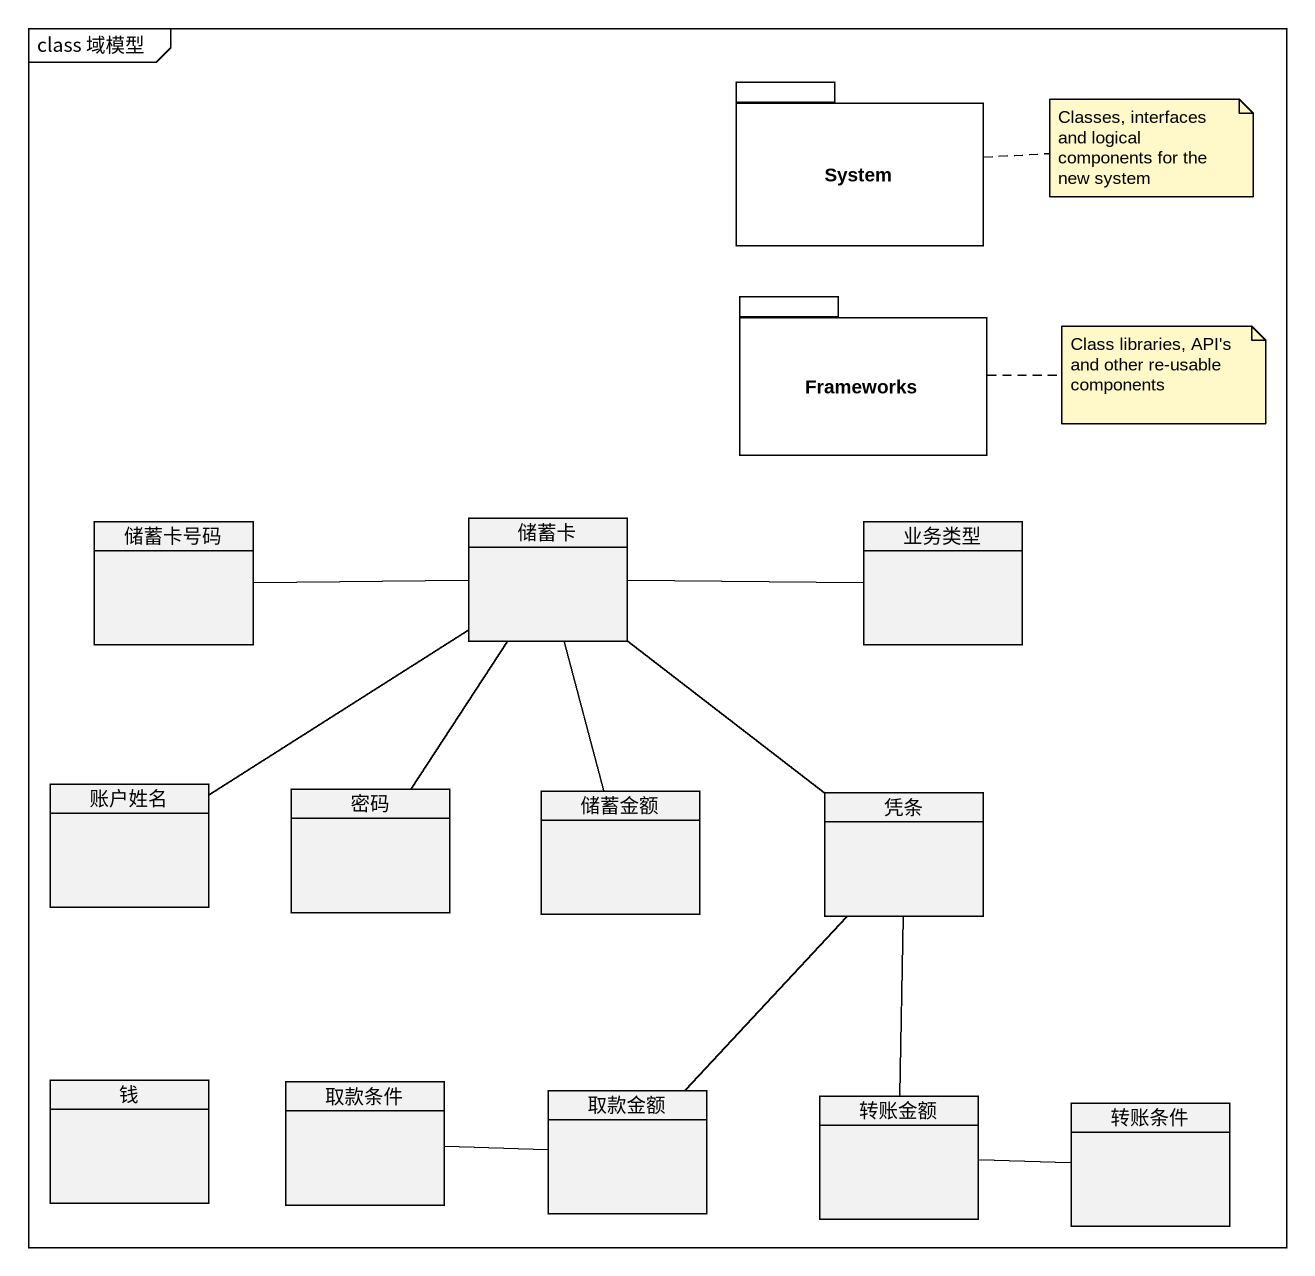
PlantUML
@startuml
mainframe class 域模型
hide circle
hide empty members
package System {
}
package Frameworks {
}
class 储蓄卡号码
class 储蓄卡
class 业务类型
class 账户姓名
class 密码
class 储蓄金额
class 凭条
class 钱
class 取款条件
class 取款金额
class 转账金额
class 转账条件
储蓄卡 -left- 储蓄卡号码
储蓄卡 -right- 业务类型
储蓄卡 -- 账户姓名
储蓄卡 -- 密码
储蓄卡 -- 储蓄金额
储蓄卡 -- 凭条
凭条 -- 取款金额
凭条 -- 转账金额
取款金额 -left- 取款条件
转账金额 -right- 转账条件
note right of System : Classes, interfaces and logical components for the new system
note right of Frameworks : Class libraries, API's and other re-usable components
@enduml
